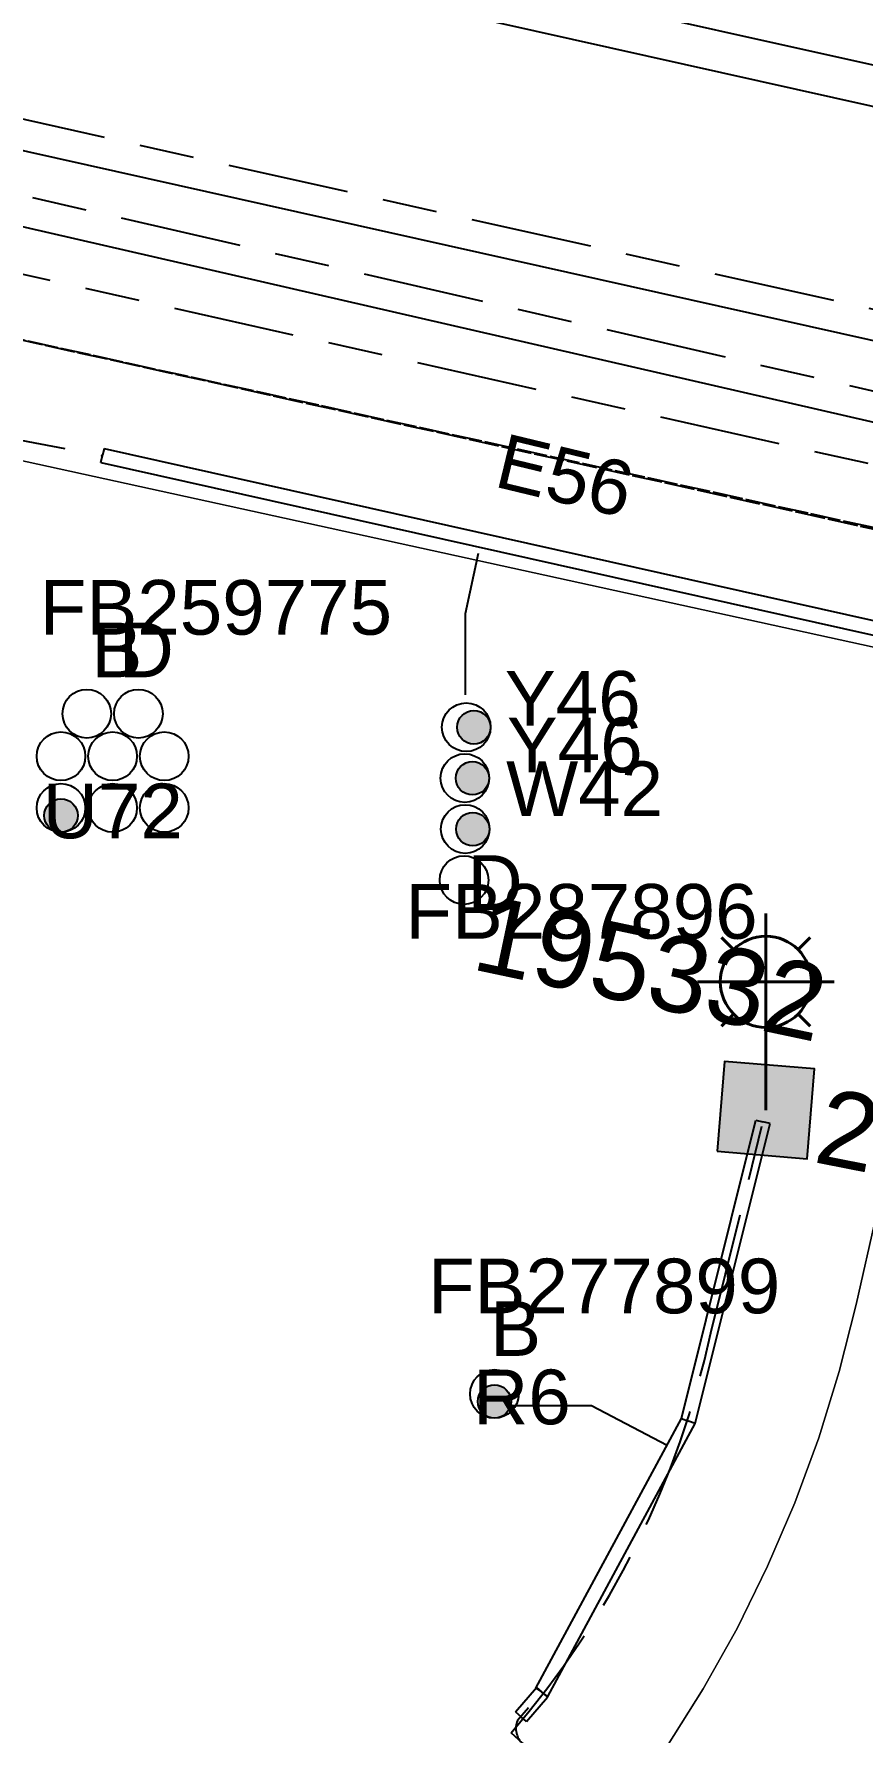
# Model space of a CAD drawing. Header units: metres. Extents: x 311347 to 316656, y 6252667 to 6255486.
# Drawn here: x 314729.1 to 314756.3, y 6254754 to 6254809.8 of the extents above; entities that cross this region are included whole.
import ezdxf
from ezdxf.enums import TextEntityAlignment as Align

# ---------------------------------------------------------------- set-up
doc = ezdxf.new("R2010")
doc.units = ezdxf.units.M
doc.linetypes.add('Cable Exist OH', pattern=[1, 1, 0])
doc.linetypes.add('Cable Exist UG', pattern=[8.2, 4, -1.2, 1.8, -1.2])
doc.layers.get('0').update_dxf_attribs({"color": 6})
for name, color, linetype in [('_User_HV_Exist', 7, 'Continuous'), ('_User_LV_Exist', 7, 'Continuous'), ('Duct_SP_EXT', 7, 'Continuous'), ('Equip_SP_SL_EXT', 7, 'Continuous'), ('Mains_HV_EXT', 7, 'Continuous'), ('Mains_LV_EXT', 7, 'Continuous'), ('Mains_SL_EXT', 7, 'Continuous'), ('Mains_TR_EXT', 7, 'Continuous'), ('SupportsUG_SP_LV_SL_EXT', 7, 'Continuous'), ('Trench_SP_EXT', 7, 'Continuous')]:
    doc.layers.add(name, color=color, linetype=linetype)
for name, color, linetype, lineweight in [('Cadastre Buildings_SP_EXT', 9, 'Continuous', 5), ('Cadastre Land Parcels_SP_EXT', 9, 'Continuous', 5), ('Cadastre Roads_SP_EXT', 7, 'Continuous', 5)]:
    doc.layers.add(name, color=color, linetype=linetype, lineweight=lineweight)
doc.styles.add('COLUMN_LABEL', font='arial.ttf')
doc.styles.add('iecARIAL', font='arial.ttf', dxfattribs={"height": 2})
doc.styles.add('POLE_LABEL', font='arial.ttf')
doc.styles.get("Standard").update_dxf_attribs({"font": 'arial.ttf'})
doc.linetypes.add('Cable P UG', pattern='A,6,-0.5,["P",Standard,S=1.7,R=0,X=0.5,Y=-1],-2.9', length=9.4)

# ---------------------------------------------------------------- blocks, each defined once
blk = doc.blocks.new('COLUMN_EXT')
blk.add_hatch(color=256).paths.add_polyline_path([(-1.485, 1.485), (-1.485, -1.485), (1.485, -1.485), (1.485, 1.485)])
blk.add_lwpolyline([(-1.485, -1.485), (1.485, -1.485), (1.485, 1.485), (-1.485, 1.485)], close=True)
for tag, height, style, flags, p in [('ASSET_NUM', 2.5, 'COLUMN_LABEL', 8, (2, 2)), ('STRUCTURE_PLANT_NUMBER', 0.2, 'POLE_LABEL', 9, (1.813, 0.031)), ('STREET_CODE', 0.2, 'COLUMN_LABEL', 9, (1.813, -0.2))]:
    blk.add_attdef(tag, text='', height=height, dxfattribs=dict(style=style, flags=flags)).set_placement(p, align=Align.MIDDLE_LEFT)
at = {"flags": 9}
for tag, p in [('OWNED_BY', (1.813, -0.6)), ('COLUMN_TYPE', (1.813, -0.4)), ('STATE', (1.813, -0.8)), ('USAGE', (1.813, -1)), ('LEGEND', (1.813, -1.2)), ('STREETNAME', (1.813, -1.6)), ('LOCATION', (1.813, -1.4)), ('SUBURB', (1.813, -1.8)), ('NOTES', (1.813, -2))]:
    blk.add_attdef(tag, text='', height=0.2, dxfattribs=at).set_placement(p, align=Align.MIDDLE_LEFT)
at = {"flags": 1}
blk.add_attdef('Z', (1.813, -2.351), '', height=0.2, dxfattribs=at)
blk = doc.blocks.new('DUCT_EXT')
blk.add_circle((0, 0.8), 0.8)
at = {"flags": 1}
blk.add_attdef('Z', (0, 0), '', height=0.2, dxfattribs=at)
at = {"flags": 9}
for tag, p in [('DUCT_CODE', (0, 0)), ('XSECT_TYPE', (0, -0.2)), ('STATE', (0, -0.6)), ('FB_REFERENCE', (0, -0.4)), ('NOTES', (0, -0.8))]:
    blk.add_attdef(tag, text='', height=0.2, dxfattribs=at).set_placement(p, align=Align.MIDDLE_LEFT)
blk = doc.blocks.new('SL_LANTERN_EXT')
at = {"lineweight": 40}
for p, q in [((0, 1.968), (0, 6.468)), ((-1.459, 5.676), (-1.061, 5.278)), ((1.458, 5.676), (1.06, 5.278)), ((-2.25, 4.218), (2.25, 4.218)), ((-1.459, 2.759), (-1.061, 3.157)), ((1.458, 2.759), (1.06, 3.157)), ((0, 0), (0, 2.721))]:
    blk.add_line(p, q, dxfattribs=at)
blk.add_circle((0, 4.218), 1.5, dxfattribs=at)
at = {"style": 'iecARIAL', "flags": 8}
blk.add_attdef('ASSET_NUM', (1.5, 1.5), '', height=2.5, dxfattribs=at)
for tag, p, height, flags in [('CONSTRUCTED_VOLTAGE', (0.981, -0.653), 0.2, 9), ('CONTROL_TYPE', (0.981, -0.853), 0.2, 9), ('LANTERN_PURPOSE', (0.981, -1.053), 0.2, 9), ('LANTERN_TYPE', (0.981, -1.253), 0.2, 9), ('LNUMBER', (2.181, -3.253), 2.5, 8), ('OPERATING_VOLTAGE', (0.981, -1.653), 0.2, 9), ('ORIENTATION', (0.981, -1.853), 0.2, 9), ('NO_PHASES', (0.981, -1.453), 0.2, 9), ('OWNED_BY', (0.981, -2.053), 0.2, 9), ('STATE', (0.981, -2.253), 0.2, 9), ('CEXIST', (0.981, -2.653), 0.2, 9), ('CNEW', (0.981, -2.853), 0.2, 9), ('USAGE', (0.981, -2.453), 0.2, 9), ('CNUMBER', (0.981, -3.053), 0.2, 9), ('CREMOVE', (0.981, -3.253), 0.2, 9), ('CREPLACE', (0.981, -3.453), 0.2, 9), ('LKINGHEIGHT', (0.981, -3.653), 0.2, 9), ('LBRACKET', (0.981, -3.853), 0.2, 9), ('LBRACKETVOCAB', (0.981, -4.053), 0.2, 9), ('LCATEGORY', (0.981, -4.253), 0.2, 9), ('LCHARGE1', (0.981, -4.453), 0.2, 9), ('LCHARGE1PERCENT', (0.981, -4.653), 0.2, 9), ('LCHARGE2', (0.981, -4.853), 0.2, 9), ('LCHARGE2PERCENT', (0.981, -5.053), 0.2, 9), ('LCHARGE3', (0.981, -5.253), 0.2, 9), ('LCHARGE3PERCENT', (0.981, -5.453), 0.2, 9), ('LEXIST', (0.981, -5.653), 0.2, 9), ('LLAMP', (0.981, -5.853), 0.2, 9), ('LLAMPVOCAB', (0.981, -6.053), 0.2, 9), ('LMAST', (0.981, -6.253), 0.2, 9), ('LMASTVOCAB', (0.981, -6.453), 0.2, 9), ('LNEW', (0.981, -6.653), 0.2, 9), ('LANTNUMBER', (0.981, -6.853), 0.2, 9), ('LOUTREACH', (0.981, -7.253), 0.2, 9), ('LOUTREACHVOCAB', (0.981, -7.453), 0.2, 9), ('LRATECODE', (0.981, -7.653), 0.2, 9), ('LREMOVE', (0.981, -7.853), 0.2, 9), ('LREPLACE', (0.981, -8.053), 0.2, 9), ('LTYPE', (0.981, -8.253), 0.2, 9), ('LTYPEVOCAB', (0.981, -8.453), 0.2, 9), ('LEGEND', (0.981, -8.653), 0.2, 9), ('LOCATION', (0.981, -8.853), 0.2, 9), ('NOTES', (0.981, -9.053), 0.2, 9), ('STREETNAME', (0.981, -9.253), 0.2, 9), ('SUBURB', (0.981, -9.453), 0.2, 1)]:
    blk.add_attdef(tag, p, '', height=height, dxfattribs=dict(flags=flags))
blk = doc.blocks.new('CABLE_LARGE_EXT')
h = blk.add_hatch(color=256)
edge = h.paths.add_edge_path()
edge.add_arc((0, 0.55), 0.55, 0, 360)
blk.add_circle((0, 0.55), 0.55)
at = {"flags": 1}
blk.add_attdef('Z', (0, 0), '', height=0.2, dxfattribs=at)
at = {"flags": 9}
for tag, p in [('COND_CODE', (0, 0)), ('XSECT_SIZE', (0, -0.6)), ('STATE', (0, -0.4)), ('FB_REFERENCE', (0, -0.2)), ('NOTES', (0, -0.8))]:
    blk.add_attdef(tag, text='', height=0.2, dxfattribs=at).set_placement(p, align=Align.MIDDLE_LEFT)

msp = doc.modelspace()

# ---------------------------------------------------------------- linework, layer by layer
at = {"layer": '_User_HV_Exist', "linetype": 'Cable P UG'}
for points in [[(313424.319, 6254638.259), (313454.949, 6254774.829), (313702.009, 6254721.41), (313714.382, 6254775.883), (314243.951, 6254657.3), (314296.947, 6254898.392), (314658.742, 6254816.967), (314668.502, 6254819.458), (314818.69, 6254785.912), (314833.563, 6254749.259), (314827.416, 6254696.168), (314925.156, 6254660.08)], [(313427.389, 6254637.643), (313428.259, 6254641.519), (313457.352, 6254771.092), (313704.474, 6254717.843), (313716.565, 6254772.22), (314246.209, 6254653.891), (314299.833, 6254895.619), (314658.736, 6254814.961), (314668.026, 6254817.451), (314816.502, 6254783.328), (314830.509, 6254748.805), (314824.16, 6254694.143), (314904.645, 6254664.438), (314917.358, 6254659.746), (314919.606, 6254658.916), (314921.37, 6254658.265)]]:
    msp.add_lwpolyline(points, dxfattribs=at)
at = {"layer": '_User_LV_Exist', "linetype": 'Cable Exist UG'}
msp.add_lwpolyline([(313426.413, 6254637.862), (313427.284, 6254641.738), (313427.284, 6254641.738), (313456.594, 6254772.279), (313703.714, 6254719.029), (313715.806, 6254773.415), (314247.493, 6254654.547), (314301.117, 6254896.383), (314658.715, 6254815.99), (314668.005, 6254818.48), (314817.232, 6254784.19), (314831.532, 6254748.944), (314825.244, 6254694.809), (314904.991, 6254665.376)], dxfattribs=at)
at = {"layer": 'Cadastre Buildings_SP_EXT', "linetype": 'Continuous'}
for points in [[(314760.821, 6254788.771), (314726.166, 6254796.345)], [(314749.887, 6254753.472), (314751.102, 6254755.397), (314752.214, 6254757.385), (314753.221, 6254759.428), (314754.12, 6254761.52), (314754.907, 6254763.657), (314755.582, 6254765.832), (314756.141, 6254768.04), (314760.821, 6254788.771)]]:
    msp.add_lwpolyline(points, dxfattribs=at)
at = {"layer": 'Cadastre Land Parcels_SP_EXT', "linetype": 'Continuous'}
msp.add_lwpolyline([(314760.821, 6254788.771), (314756.141, 6254768.04), (314755.582, 6254765.832), (314754.907, 6254763.657), (314754.12, 6254761.52), (314753.221, 6254759.428), (314752.214, 6254757.385), (314751.102, 6254755.397), (314749.887, 6254753.472)], dxfattribs=at)
at = {"layer": 'Cadastre Roads_SP_EXT', "linetype": 'Continuous'}
msp.add_lwpolyline([(314809.544, 6254798.502), (314787.12, 6254803.537), (314785.298, 6254803.939), (314783.477, 6254804.343), (314723.977, 6254817.624), (314717.886, 6254807.931), (314712.522, 6254799.395), (314716.895, 6254798.418), (314726.166, 6254796.345), (314760.821, 6254788.771), (314776.989, 6254785.159), (314779.365, 6254784.627), (314813.381, 6254777.036), (314826.564, 6254782.88), (314844.289, 6254790.737), (314809.544, 6254798.502)], close=True, dxfattribs=at)
at = {"layer": 'Duct_SP_EXT'}
for p, q in [((314731.373, 6254796.21), (314731.321, 6254795.976)), ((314731.373, 6254796.21), (314759.559, 6254789.911)), ((314731.269, 6254795.741), (314731.321, 6254795.976)), ((314731.269, 6254795.741), (314759.454, 6254789.442)), ((314750.386, 6254764.295), (314752.835, 6254774.108)), ((314750.837, 6254764.12), (314753.301, 6254773.991)), ((314752.835, 6254774.108), (314753.068, 6254774.05)), ((314753.301, 6254773.991), (314753.068, 6254774.05)), ((314745.59, 6254755.419), (314750.386, 6254764.295)), ((314750.386, 6254764.295), (314750.612, 6254764.207)), ((314750.837, 6254764.12), (314750.612, 6254764.207)), ((314745.988, 6254755.146), (314750.837, 6254764.12)), ((314744.918, 6254754.635), (314745.607, 6254755.439)), ((314745.607, 6254755.439), (314745.59, 6254755.419)), ((314745.59, 6254755.419), (314745.789, 6254755.283)), ((314745.607, 6254755.439), (314745.789, 6254755.283)), ((314745.971, 6254755.126), (314745.789, 6254755.283)), ((314745.988, 6254755.146), (314745.789, 6254755.283)), ((314745.283, 6254754.323), (314745.971, 6254755.126)), ((314745.971, 6254755.126), (314745.988, 6254755.146)), ((314744.918, 6254754.635), (314745.1, 6254754.479)), ((314745.283, 6254754.323), (314745.1, 6254754.479))]:
    msp.add_line(p, q, dxfattribs=at)
for points in [[(314743.273, 6254788.098), (314743.273, 6254790.781), (314743.704, 6254792.757)], [(314744.784, 6254764.712), (314747.424, 6254764.712), (314749.909, 6254763.415)]]:
    msp.add_lwpolyline(points, dxfattribs=at)
at = {"layer": 'Mains_HV_EXT', "linetype": 'Cable P UG'}
for points in [[(314943.941, 6254872.42), (314943.249, 6254871.897), (314932.582, 6254863.277), (314923.004, 6254855.562), (314914.629, 6254848.792), (314905.638, 6254841.527), (314856.053, 6254794.324), (314855.177, 6254793.597), (314855.177, 6254793.597), (314854.051, 6254792.527), (314845.539, 6254789.085), (314845.539, 6254789.085), (314704.593, 6254820.395), (314705.403, 6254824.311)], [(314899.044, 6254820.135), (314897.096, 6254818.473), (314890.817, 6254812.979), (314889.774, 6254812.002), (314864.7, 6254788.388), (314862.825, 6254786.608), (314861.514, 6254785.131), (314860.276, 6254785.334), (314843.724, 6254788.049), (314843.724, 6254788.049), (314703.854, 6254819.252), (314703.854, 6254819.252), (314704.868, 6254824.285)]]:
    msp.add_lwpolyline(points, dxfattribs=at)
at = {"layer": 'Mains_LV_EXT', "linetype": 'Cable Exist OH'}
msp.add_lwpolyline([(314712.743, 6254803.296), (314762.565, 6254792.317), (314800.218, 6254783.902)], dxfattribs=at)
at = {"layer": 'Mains_SL_EXT', "linetype": 'Cable Exist OH'}
msp.add_lwpolyline([(314800.218, 6254783.902), (314712.743, 6254803.296)], dxfattribs=at)
at = {"layer": 'Mains_SL_EXT', "linetype": 'Cable Exist UG'}
msp.add_lwpolyline([(314719.124, 6254737.008), (314724.833, 6254738.849), (314724.833, 6254738.849, 0.153209), (314746.044, 6254752.788), (314746.044, 6254752.788), (314744.774, 6254753.943), (314744.774, 6254753.943, 0.125744), (314751.356, 6254767.108), (314751.356, 6254767.108), (314753.164, 6254774.439)], format="xyb", dxfattribs=at)
at = {"layer": 'Mains_TR_EXT', "linetype": 'Cable Exist UG'}
for points in [[(315677.17, 6254292.036), (315131.503, 6254373.201), (315102.644, 6254371.716), (315042.243, 6254390.29), (315034.76, 6254392.735), (314854.433, 6254453.066), (314921.045, 6254651.024), (314923.567, 6254658.521), (314921.701, 6254662.379), (314906.167, 6254668.121), (314828.5, 6254696.834), (314834.586, 6254749.398), (314819.42, 6254786.774), (314668.486, 6254820.486), (314658.728, 6254817.996), (314298.23, 6254899.158)], [(314815.74, 6254776.968), (314815.392, 6254778.552), (314814.787, 6254780.273), (314813.767, 6254781.712), (314812.053, 6254782.904), (314809.622, 6254783.841), (314666.179, 6254815.902), (314663.716, 6254817.242), (314662.584, 6254818.911), (314662.389, 6254821.4), (314663.682, 6254827.276)]]:
    msp.add_lwpolyline(points, dxfattribs=at)
at = {"layer": 'Trench_SP_EXT', "linetype": 'Cable Exist UG'}
msp.add_lwpolyline([(314726.15, 6254796.945), (314731.321, 6254795.976)], dxfattribs=at)
msp.add_lwpolyline([(314745.348, 6254754.769), (314744.986, 6254754.35), (314744.986, 6254754.35, 0.328057), (314745.16, 6254753.592), (314745.16, 6254753.592), (314745.662, 6254753.136), (314745.662, 6254753.136, -0.505848), (314745.69, 6254752.361), (314745.69, 6254752.361), (314745.401, 6254752.033)], format="xyb", dxfattribs=at)

# ---------------------------------------------------------------- block references
at = {"layer": 'Duct_SP_EXT'}
for name, p in [('DUCT_EXT', (314730.802, 6254786.679)), ('DUCT_EXT', (314732.502, 6254786.679)), ('DUCT_EXT', (314729.952, 6254785.279)), ('DUCT_EXT', (314731.652, 6254785.279)), ('DUCT_EXT', (314733.352, 6254785.279)), ('DUCT_EXT', (314729.952, 6254783.579)), ('DUCT_EXT', (314731.652, 6254783.579)), ('DUCT_EXT', (314733.352, 6254783.579)), ('CABLE_LARGE_EXT', (314729.952, 6254783.579)), ('DUCT_EXT', (314744.224, 6254764.299)), ('CABLE_LARGE_EXT', (314744.224, 6254764.299))]:
    msp.add_blockref(name, p, dxfattribs=at)
at = {"layer": 'Duct_SP_EXT', "rotation": 89.13382311610762}
for name, p in [('DUCT_EXT', (314744.097, 6254787.023)), ('CABLE_LARGE_EXT', (314744.097, 6254787.023)), ('DUCT_EXT', (314744.051, 6254785.347)), ('CABLE_LARGE_EXT', (314744.051, 6254785.347)), ('DUCT_EXT', (314744.062, 6254783.672)), ('CABLE_LARGE_EXT', (314744.062, 6254783.672)), ('DUCT_EXT', (314744.026, 6254781.991))]:
    msp.add_blockref(name, p, dxfattribs=at)
at = {"layer": 'Equip_SP_SL_EXT'}
ref = msp.add_blockref('SL_LANTERN_EXT', (314753.164, 6254774.439), dxfattribs=at)
ref.add_attrib('ASSET_NUM', '195332', dxfattribs={"layer": '0', "height": 2.5, "rotation": 348.0578, "style": 'iecARIAL'}).set_placement((314754.664, 6254775.939), align=Align.BOTTOM_RIGHT)
at = {"layer": 'SupportsUG_SP_LV_SL_EXT'}
ref = msp.add_blockref('COLUMN_EXT', (314753.164, 6254774.439), dxfattribs=dict(at, rotation=355.2805857082859))
ref.add_attrib('ASSET_NUM', '288205', dxfattribs={"layer": '0', "height": 2.5, "rotation": 348.8592, "style": 'COLUMN_LABEL'}).set_placement((314755.164, 6254775.189), align=Align.TOP_LEFT)

# ---------------------------------------------------------------- texts
at = {"layer": 'Duct_SP_EXT'}
for s, p in [('FB259775', (314729.252, 6254790.079)), ('B', (314730.952, 6254788.679)), ('D', (314731.852, 6254788.679)), ('Y46', (314744.567, 6254787.084)), ('Y46', (314744.632, 6254785.553)), ('W42', (314744.61, 6254784.108)), ('U72', (314729.352, 6254783.379)), ('D', (314743.338, 6254781.024)), ('FB287896', (314741.289, 6254780.075)), ('FB277899', (314742.035, 6254767.75)), ('B', (314744.085, 6254766.35)), ('R6', (314743.524, 6254764.099))]:
    msp.add_text(s, height=1.8, dxfattribs=at).set_placement(p)
at = {"layer": 'Mains_LV_EXT'}
msp.add_text('E56', height=1.8, rotation=346.4542, dxfattribs=at).set_placement((314744.164, 6254794.967))

doc.saveas('drawing.dxf')
